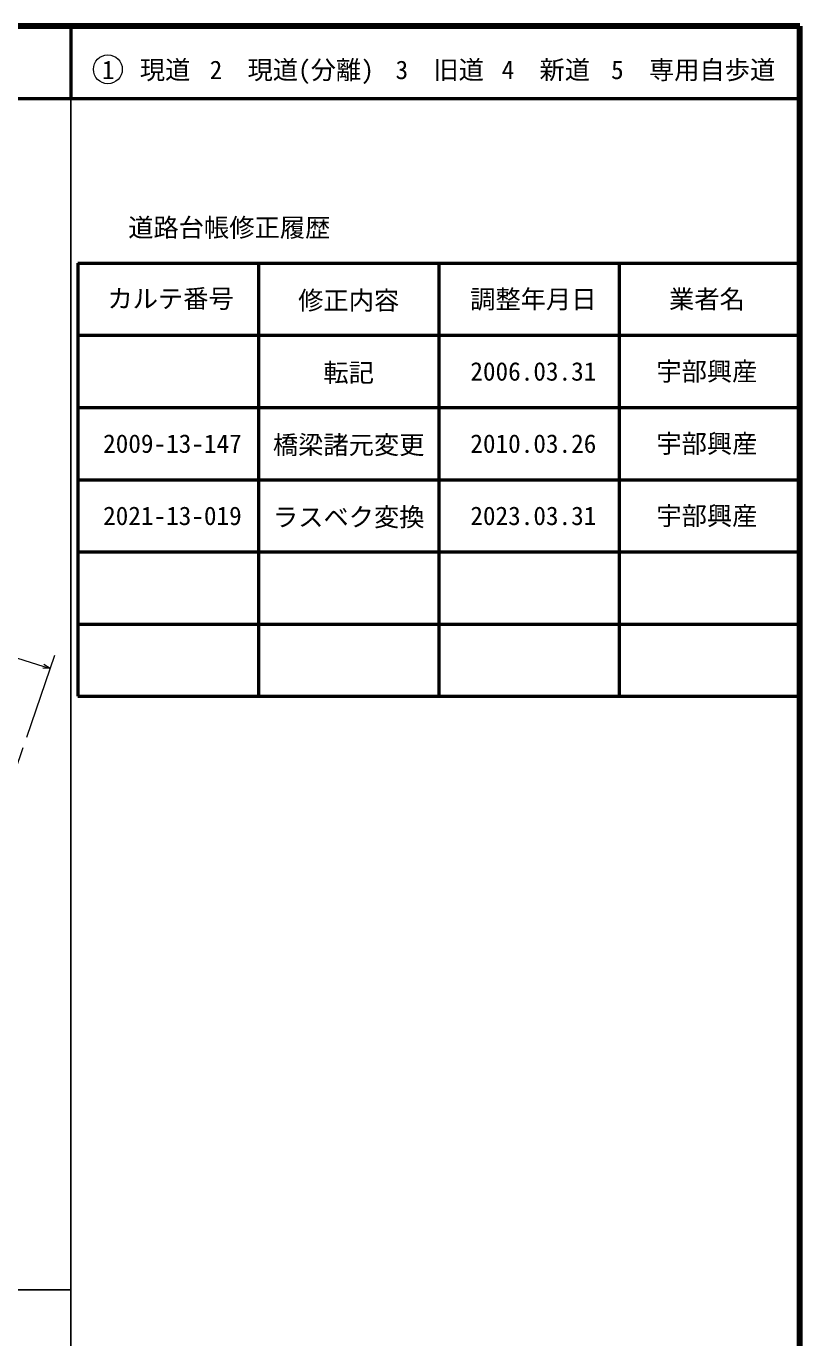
# Model space of a CAD drawing. Units: millimetres, scale not verified. Extents: x 40000 to 680000, y 20000 to 380000.
# Drawn here: x 572836 to 680000, y 198357 to 380000 of the extents above; entities that cross this region are included whole.
import ezdxf
from ezdxf.enums import TextEntityAlignment as Align

# ---------------------------------------------------------------- set-up
doc = ezdxf.new("R2010")
doc.units = ezdxf.units.MM
doc.header["$LTSCALE"] = 1000
doc.linetypes.add('CHAIN', pattern=[18.5, 12, -1.5, 3.5, -1.5])
for name, color, linetype, lineweight in [('M-BMK', 2, 'CHAIN', 13), ('M-STR-HTXT', 7, 'Continuous', 13), ('M-TTL', 2, 'Continuous', 140), ('M-TTL-BAND', 7, 'Continuous', 25), ('M-TTL-FRAM', 2, 'Continuous', 50), ('M-TTL-LINE', 7, 'Continuous', 50), ('M-TTL-TXT', 7, 'Continuous', 13)]:
    doc.layers.add(name, color=color, linetype=linetype, lineweight=lineweight)
doc.styles.add('ＭＳ ゴシック', font='')
doc.styles.get('ＭＳ ゴシック').set_extended_font_data('MS Gothic')

msp = doc.modelspace()

# ---------------------------------------------------------------- linework, layer by layer
at = {"layer": 'M-BMK'}
msp.add_line((576774, 292836), (555649, 231519), dxfattribs=at)
at = {"layer": 'M-STR-HTXT'}
for p, q in [((509240, 312078), (576156, 291042)), ((576156, 291042), (575127, 291104)), ((576156, 291042), (575277, 291581))]:
    msp.add_line(p, q, dxfattribs=at)
at = {"layer": 'M-TTL'}
for p, q in [((680000, 380000), (40000, 380000)), ((680000, 20000), (680000, 380000))]:
    msp.add_line(p, q, dxfattribs=at)
at = {"layer": 'M-TTL-BAND'}
for p, q in [((579000, 20000), (579000, 370000)), ((40000, 205000), (579000, 205000))]:
    msp.add_line(p, q, dxfattribs=at)
at = {"layer": 'M-TTL-FRAM'}
for p, q in [((580000, 347197), (580000, 287197)), ((580000, 347197), (680000, 347197)), ((580000, 287197), (680000, 287197))]:
    msp.add_line(p, q, dxfattribs=at)
at = {"layer": 'M-TTL-LINE'}
for p, q in [((579000, 380000), (579000, 370000)), ((40000, 370000), (680000, 370000)), ((605000, 347197), (605000, 287197)), ((630000, 347197), (630000, 287197)), ((655000, 347197), (655000, 287197)), ((580000, 337197), (680000, 337197)), ((580000, 327197), (680000, 327197)), ((580000, 317197), (680000, 317197)), ((580000, 307197), (680000, 307197)), ((580000, 297197), (680000, 297197))]:
    msp.add_line(p, q, dxfattribs=at)
at = {"layer": 'M-TTL-TXT'}
msp.add_circle((584147, 374034), 2000, dxfattribs=at)

# ---------------------------------------------------------------- texts
at = {"layer": 'M-TTL-TXT', "style": 'ＭＳ ゴシック'}
for s, p in [('1\u3000現道', (589448, 373958)), ('2\u3000現道(分離)', (609619, 373958)), ('3\u3000旧道', (630121, 373958)), ('4\u3000新道', (644824, 373958)), ('5\u3000専用自歩道', (665228, 373958)), ('道路台帳修正履歴', (600968, 352113)), ('カルテ番号', (592839, 342277)), ('修正内容', (617509, 342023)), ('調整年月日', (643089, 342197)), ('業者名', (667134, 342197)), ('転記', (617509, 332023)), ('2006.03.31', (643089, 332197)), ('宇部興産', (667134, 332197)), ('2009-13-147', (593089, 322197)), ('橋梁諸元変更', (617509, 322023)), ('2010.03.26', (643089, 322197)), ('宇部興産', (667134, 322197)), ('2021-13-019', (593089, 312197)), ('ラスベク変換', (617509, 312023)), ('2023.03.31', (643089, 312197)), ('宇部興産', (667134, 312197))]:
    msp.add_text(s, height=2566, dxfattribs=at).set_placement(p, align=Align.MIDDLE_CENTER)

doc.saveas('drawing.dxf')
